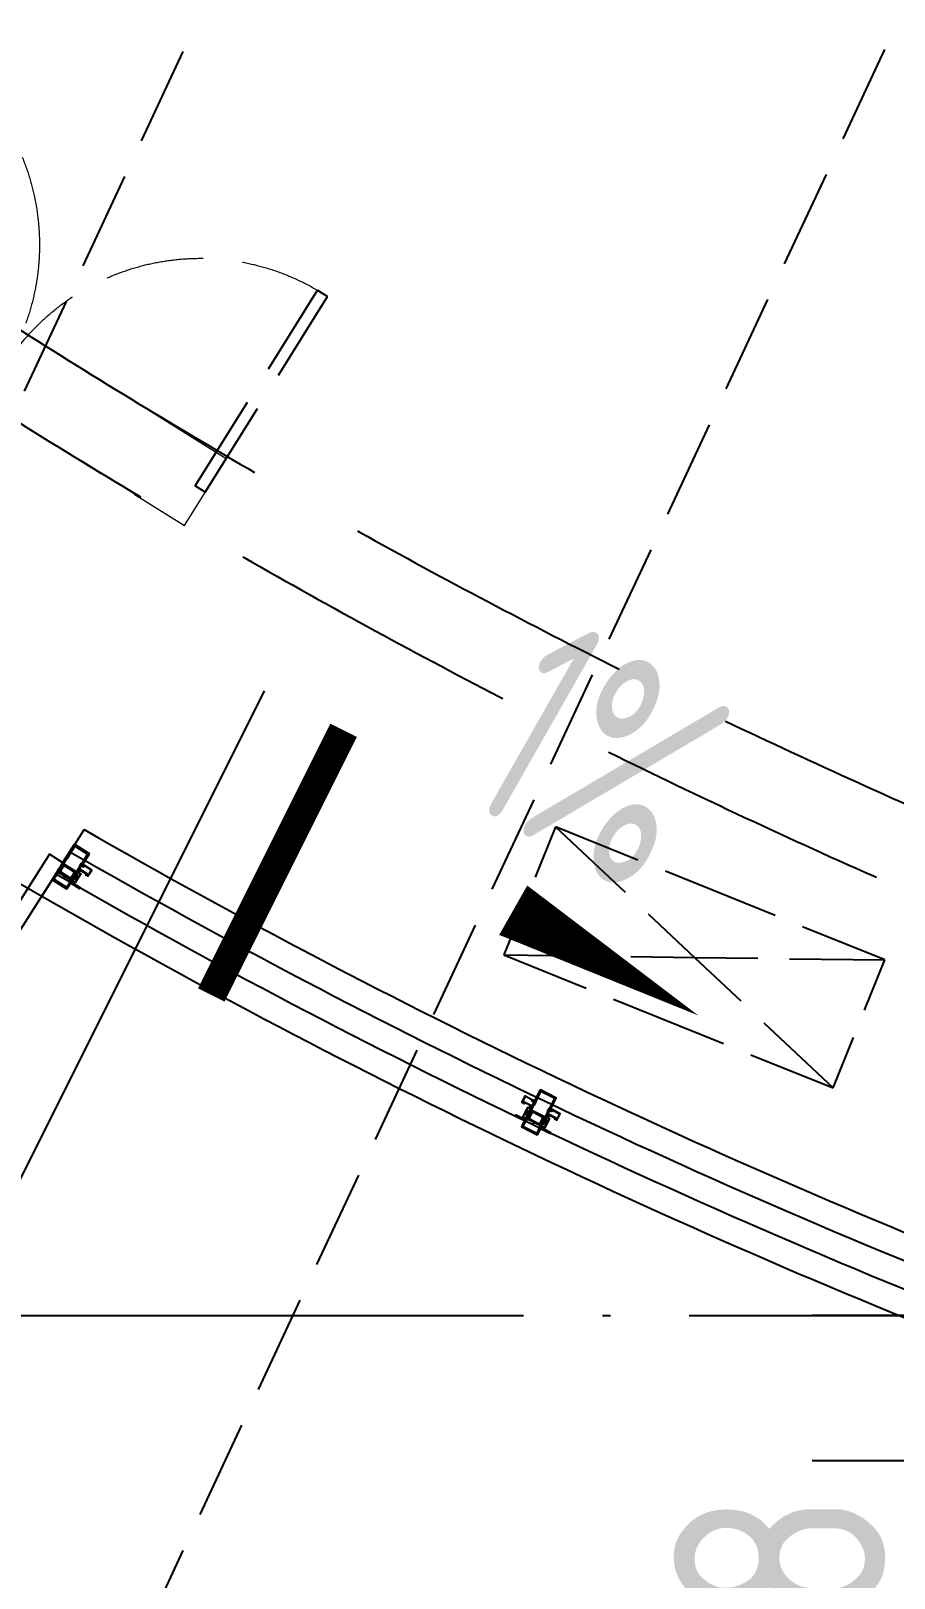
# Model space of a CAD drawing. Header units: inches. Extents: x 0 to 1813292486, y 0 to 3473589894.
# Drawn here: x 600429036 to 600431223, y 3473226753 to 3473230675 of the extents above; entities that cross this region are included whole.
import ezdxf

# ---------------------------------------------------------------- set-up
doc = ezdxf.new("R2010")
doc.units = ezdxf.units.IN
doc.header["$LTSCALE"] = 1000
doc.header["$MEASUREMENT"] = 0
doc.linetypes.add('AX-MALL-GIRD-200$0$DOTE', pattern=[2.42, 2, -0.2, 0.02, -0.2])
doc.linetypes.add('AX-MALL-WALL-P02-QT$0$DASH', pattern=[0.35, 0.25, -0.1])
for name, color, linetype in [('A-Anno-Note', 241, 'Continuous'), ('AX-MALL-DIM-P02$0$A-Anno-Dims', 3, 'Continuous'), ('AX-MALL-DIM-P02$0$A-Anno-Note', 241, 'Continuous'), ('AX-MALL-DIM-P02$0$A-Detl-Thin', 131, 'Continuous'), ('AX-MALL-DIM-SY-P02$0$DIM_IDEN', 3, 'Continuous'), ('AX-MALL-GIRD-200$0$A-Grid', 222, 'AX-MALL-GIRD-200$0$DOTE'), ('AX-MALL-P02-200$0$A-Anno-Note', 241, 'Continuous'), ('AX-MALL-WALL-P02$0$A-Anno-Note', 241, 'Continuous'), ('AX-MALL-WALL-P02-QT$0$A-Anno-Note', 241, 'Continuous'), ('AX-MALL-WALL-P02-QT$0$A-Curt', 151, 'Continuous'), ('AX-MALL-WALL-P02-QT$0$A-Detl-Patt', 8, 'Continuous'), ('AX-MALL-WALL-P02-QT$0$A-Detl-Thin', 131, 'Continuous'), ('AX-MALL-WALL-P02-QT$0$A-Fixt', 81, 'Continuous'), ('AX-MALL-WALL-P02-QT$0$A-Wind', 4, 'Continuous'), ('AX-MALL-WALL-P02-QT$0$GASKET', 2, 'Continuous'), ('AX-MALL-WALL-P02-QT$0$STSF', 2, 'Continuous'), ('AX-MALL-ZTKD-P02$0$A-Anno-Note', 241, 'Continuous')]:
    doc.layers.add(name, color=color, linetype=linetype)
doc.layers.add('AX-MALL-WALL-P02-QT$0$AM_SUPPR', color=6, linetype='Continuous', lineweight=30)
doc.layers.add('AX-MALL-WALL-P02-QT$0$M-AUX-TO-ARCH', color=1, linetype='Continuous', plot=False)
doc.styles.add('AX-MALL-DIM-P02$0$_TCH_DIM', font='gbenor.shx')
doc.styles.add('AX-MALL-DIM-P02$0$_TCH_DIM_T3', font='gbenor.shx')
doc.dimstyles.new('AX-MALL-DIM-P02$0$_TCH_ARCH&&180', dxfattribs={"dimtxt": 535.5, "dimasz": 270, "dimexe": 450, "dimexo": 450, "dimgap": 137.25, "dimtad": 1, "dimdec": 0, "dimzin": 0, "dimdsep": 46, "dimtxsty": 'AX-MALL-DIM-P02$0$_TCH_DIM_T3', "dimblk": 'AX-MALL-DIM-P02$0$_ArchTick', "dimcen": 0.09, "dimclrt": 7, "dimazin": 2, "dimtfac": 1, "dimtdec": 0, "dimtix": 1, "dimtmove": 2, "dimatfit": 3, "dimfxl": 500, "dimtolj": 1, "dimtzin": 0, "dimarcsym": 0})

# ---------------------------------------------------------------- blocks, each defined once
blk = doc.blocks.new('AX-MALL-GIRD-200')
at = {"layer": 'AX-MALL-GIRD-200$0$A-Grid'}
blk.add_line((600223757.4, 3473147635.4), (600581653.4, 3473014308.6), dxfattribs=at)
blk = doc.blocks.new('AX-MALL-WALL-P02-QT$0$tj')
at = {"layer": 'AX-MALL-WALL-P02-QT$0$A-Detl-Patt'}
h = blk.add_hatch(dxfattribs=at)
h.set_pattern_fill('STEEL', color=256, scale=100, angle=50.4318)
h.set_pattern_definition([(75, (-14278.2, 156289.83), (-153.340725, 41.08752), []), (75, (-14317.88, 156358.57), (-153.340725, 41.08752), [])])
edge = h.paths.add_edge_path()
edge.add_line((88101.3, 47666.6), (87883.9, 47459.8))
edge.add_line((87883.9, 47459.8), (91571.5, 43584.6))
edge.add_arc((262949.4, 558937.7), 543101.4, 251.605736, 260.028867)
edge.add_arc((172180.8, -2862.1), 27100, 64.71287, 96.9316, ccw=False)
edge.add_arc((262949, 558936.3), 543100, 261.615511, 271.725148)
edge.add_line((279299, 16082.5), (279299, 16382.7))
edge.add_arc((262949, 558936.3), 542800, 261.620204, 271.726101, ccw=False)
edge.add_arc((172180.8, -2862.1), 27400, 64.80632, 96.83816)
edge.add_arc((262949.4, 558937.7), 542801.4, 251.613639, 260.024173, ccw=False)
edge.add_line((91737.3, 43845.7), (88101.3, 47666.6))
blk = doc.blocks.new('AX-MALL-WALL-P02-QT$0$1')
at = {"layer": 'AX-MALL-WALL-P02-QT$0$A-Detl-Patt', "linetype": 'AX-MALL-WALL-P02-QT$0$DASH', "extrusion": (0, 0, -1)}
for p, q in [((108521.7, -109072.2), (108772.2, -108543.5)), ((108548.8, -109085), (108799.3, -108556.4)), ((108799.3, -108556.4), (108772.2, -108543.5)), ((108521.7, -109072.2), (108548.8, -109085)), ((109579.1, -109573.1), (109829.5, -109044.4)), ((109606.2, -109585.9), (109856.6, -109057.2)), ((109829.5, -109044.4), (109856.6, -109057.2)), ((109606.2, -109585.9), (109579.1, -109573.1))]:
    blk.add_line(p, q, dxfattribs=at)
at = {"layer": 'AX-MALL-WALL-P02-QT$0$A-Detl-Patt', "linetype": 'AX-MALL-WALL-P02-QT$0$DASH', "lineweight": 13, "extrusion": (0, 0, -1)}
blk.add_lwpolyline([(-108799.2, -108556.5, 0.406722), (-109064, -109329.1, 0.406722), (-109829.4, -109044.6)], format="xyb", dxfattribs=at)
at = {"layer": 'AX-MALL-WALL-P02-QT$0$A-Detl-Patt', "linetype": 'AX-MALL-WALL-P02-QT$0$DASH', "lineweight": 13}
blk.add_lwpolyline([(108478.9, -109162.6), (109563.4, -109676.3), (109649, -109495.5), (108564.5, -108981.8)], close=True, dxfattribs=at)
blk = doc.blocks.new('AX-MALL-WALL-P02-QT$0$JB-AC(O)-Hide')
for p, q in [((-225, 175), (-450, 175)), ((-450, 175), (-450, 37.5)), ((-450, 175), (-225, 87.5)), ((150, 175), (-150, 175)), ((450, 175), (225, 175)), ((225, 87.5), (450, 175)), ((450, 37.5), (450, 175)), ((-150, 58.3), (0, 0)), ((0, 0), (150, 58.3)), ((-150, -58.3), (0, 0)), ((0, 0), (150, -58.3)), ((-450, -37.5), (-450, -175)), ((450, -175), (450, -37.5)), ((-450, -175), (-225, -87.5)), ((225, -87.5), (450, -175)), ((-450, -175), (-225, -175)), ((-150, -175), (150, -175)), ((225, -175), (450, -175))]:
    blk.add_line(p, q)
blk = doc.blocks.new('AX-MALL-WALL-P02-QT$0$A$C45704BEF')
at = {"color": 3, "ltscale": 10}
blk.add_lwpolyline([(18.8, -25), (17.5, -25), (17.5, -23), (15.5, -23), (15.5, -7), (18.5, -7), (18.5, -5.3, 0.414214), (18.2, -5), (17.8, -5, 0.414), (17.5, -5.3), (17.5, -5.7, -0.483847), (17.1, -6), (15.9, -5.7), (15.9, -1.3), (17.1, -1, -0.47418), (17.5, -1.3), (17.5, -1.7, 0.414), (17.8, -2), (18.2, -2, 0.414214), (18.5, -1.7), (18.5, 0), (0, 0), (0, -22.9), (1, -22.9), (1, -22.4), (3, -22.4, -0.414214), (3.5, -22.9), (3.5, -25), (2.9, -25.5, 0.498868), (2.9, -25.9), (5, -27.4, 0.819287), (5.5, -27), (4.5, -25.5), (4.5, -22.9, 0.414214), (3, -21.4), (1, -21.4), (1, -3.2, -0.414209), (3.2, -1), (14.5, -1), (14.5, -6), (14.5, -6), (14.5, -24), (16.5, -24), (16.5, -25), (16.5, -27.2, 0.658242), (17.3, -27.6), (19.1, -25.9, 0.682714), (18.8, -25)], format="xyb", dxfattribs=at)
blk = doc.blocks.new('AX-MALL-WALL-P02-QT$0$尺寸分格点')
at = {"ltscale": 10}
h = blk.add_hatch(color=1, dxfattribs=at)
h.dxf.hatch_style = 1
edge = h.paths.add_edge_path()
edge.add_line((0, -1.5), (0, 0))
edge.add_line((0, 0), (-1.5, 0))
edge.add_arc((0, 0), 1.5, 180, 270)
edge = h.paths.add_edge_path()
edge.add_line((0, 1.5), (0, 0))
edge.add_line((0, 0), (1.5, 0))
edge.add_arc((0, 0), 1.5, 0, 90)
for p, q in [((-2.5, 0), (2.5, 0)), ((0, -2.5), (0, 2.5))]:
    blk.add_line(p, q)
blk.add_circle((0, 0), 1.5)
blk = doc.blocks.new('AX-MALL-WALL-P02-QT$0$定位点')
blk.add_blockref('AX-MALL-WALL-P02-QT$0$尺寸分格点', (0, 0))
blk = doc.blocks.new('AX-MALL-WALL-P02-QT$0$A$C40565891')
h = blk.add_hatch()
h.set_pattern_fill('NET', color=6, scale=0.5, angle=315)
h.set_pattern_definition([(225, (-8954763.8857, -14331520.9494), (-1.12253201513, 1.12253201513), []), (135, (-8954763.8857, -14331520.9494), (1.12253201513, 1.12253201513), [])])
edge = h.paths.add_edge_path()
edge.add_line((-2.9, -1), (-17.1, -1))
edge.add_arc((-17.1, -2), 1, 90, 120)
edge.add_line((-17.6, -1.1), (-19.3, -2.1))
edge.add_line((-19.3, -2.1), (-19.6, -2.1))
edge.add_arc((-19.6, -1.7), 0.4, 180, 270, ccw=False)
edge.add_line((-20, -1.7), (-20, 1.7))
edge.add_arc((-19.6, 1.7), 0.4, 90, 180, ccw=False)
edge.add_line((-19.6, 2.1), (-19.3, 2.1))
edge.add_line((-19.3, 2.1), (-17.6, 1.1))
edge.add_arc((-17.1, 2), 1, 240, 270)
edge.add_line((-17.1, 1), (-2.9, 1))
edge.add_arc((-2.9, 2), 1, 270, 300)
edge.add_line((-2.4, 1.1), (-0.7, 2.1))
edge.add_line((-0.7, 2.1), (-0.4, 2.1))
edge.add_arc((-0.4, 1.7), 0.4, 0, 90, ccw=False)
edge.add_line((0, 1.7), (0, -1.7))
edge.add_arc((-0.4, -1.7), 0.4, 270, 360, ccw=False)
edge.add_line((-0.4, -2.1), (-0.7, -2.1))
edge.add_line((-0.7, -2.1), (-2.4, -1.1))
edge.add_arc((-2.9, -2), 1, 60, 90)
at = {"layer": 'AX-MALL-WALL-P02-QT$0$STSF', "lineweight": 40}
blk.add_lwpolyline([(-2.9, -1), (-17.1, -1, 0.131652), (-17.6, -1.1), (-19.3, -2.1), (-19.6, -2.1, -0.414214), (-20, -1.7), (-20, 1.7, -0.414214), (-19.6, 2.1), (-19.3, 2.1), (-17.6, 1.1, 0.131652), (-17.1, 1), (-2.9, 1, 0.131652), (-2.4, 1.1), (-0.7, 2.1), (-0.4, 2.1, -0.414214), (0, 1.7), (0, -1.7, -0.414214), (-0.4, -2.1), (-0.7, -2.1), (-2.4, -1.1, 0.131652)], format="xyb", close=True, dxfattribs=at)
blk = doc.blocks.new('AX-MALL-WALL-P02-QT$0$A$C5DA96DE0')
at = {"layer": 'AX-MALL-WALL-P02-QT$0$AM_SUPPR', "color": 3}
for points in [[(-22, 105.2), (-22, 46.6, -0.414214), (-21.7, 46.3), (-21.7, 45.3, -0.414214), (-21.9, 45.1), (-22.1, 45.1, 0.315299), (-22.3, 45), (-22.9, 43.4, 0.548619), (-22.7, 43.1), (-20, 43.3, 0.176327), (-19.8, 43.4), (-19.5, 43.8, 0.57735), (-19.5, 44.1), (-19.7, 44.1, -0.310745), (-19.9, 44.3), (-20.2, 46.2), (-20.2, 46.3, -0.664495), (-19.4, 46.7, 0.196262), (-19.2, 46.6), (-15.8, 46.6, -0.414214), (-15.5, 46.3), (-15.5, 46), (-16.5, 44.3, 0.57968), (-16.4, 44.1), (-15.1, 44.1, 0.266079), (-14.2, 44.6), (-13.3, 46.1, -0.266079), (-12.5, 46.6), (-12.5, 46.6), (12.5, 46.6, -0.266079), (13.3, 46.1), (14.2, 44.6, 0.266079), (15.1, 44.1), (16.4, 44.1, 0.57968), (16.5, 44.3), (15.5, 46), (15.5, 46.3, -0.414214), (15.8, 46.6), (19.2, 46.6, 0.196262), (19.4, 46.7, -0.664495), (20.2, 46.3), (20.2, 46.2), (19.9, 44.3, -0.310745), (19.7, 44.1), (19.5, 44.1, 0.57735), (19.5, 43.8), (19.8, 43.4, 0.176327), (20, 43.3), (22.7, 43.1, 0.548619), (22.9, 43.4), (22.3, 45, 0.315299), (22.1, 45.1), (21.9, 45.1, -0.414214), (21.7, 45.3), (21.7, 46.3, -0.414214), (22, 46.6), (22, 73.9)], [(-12.5, 26.6), (-12.5, 26.6, -0.266079), (-13.3, 27.1), (-14.2, 28.6, 0.266079), (-15.1, 29.1), (-16.4, 29.1, 0.57968), (-16.5, 28.9), (-15.5, 27.2), (-15.5, 26.9, -0.414214), (-15.8, 26.6), (-19.2, 26.6, 0.196262), (-19.4, 26.5, -0.664495), (-20.2, 26.9), (-20.2, 27), (-19.9, 28.9, -0.310745), (-19.7, 29.1), (-19.5, 29.1, 0.57735), (-19.5, 29.4), (-19.8, 29.8, 0.176327), (-20, 29.9), (-22.7, 30.1, 0.548619), (-22.9, 29.8), (-22.3, 28.2, 0.315299), (-22.1, 28.1), (-21.9, 28.1, -0.414214), (-21.7, 27.9), (-21.7, 26.9, -0.414214), (-22, 26.6), (-22, 0), (22, 0), (22, 18)], [(22, 20), (22, 26.6, -0.414214), (21.7, 26.9), (21.7, 27.9, -0.414214), (21.9, 28.1), (22.1, 28.1, 0.315299), (22.3, 28.2), (22.9, 29.8, 0.548619), (22.7, 30.1), (20, 29.9, 0.176327), (19.8, 29.8), (19.5, 29.4, 0.57735), (19.5, 29.1), (19.7, 29.1, -0.310745), (19.9, 28.9), (20.2, 27), (20.2, 26.9, -0.664495), (19.4, 26.5, 0.196262), (19.2, 26.6), (15.8, 26.6, -0.414214), (15.5, 26.9), (15.5, 27.2), (16.5, 28.9, 0.57968), (16.4, 29.1), (15.1, 29.1, 0.266079), (14.2, 28.6), (13.3, 27.1, -0.266079), (12.5, 26.6), (-12.5, 26.6)]]:
    blk.add_lwpolyline(points, format="xyb", dxfattribs=at)
for points in [[(22, 73.9), (22, 73.9), (22, 105.2), (-22, 105.2)], [(-19.8, 103), (-19.8, 103), (-19.8, 74.7), (-19, 73.7), (-19, 68.7), (-19, 63.7), (-20, 62.7), (-20, 48.8), (20, 48.8), (20, 62.7), (19, 63.7), (19, 68.7), (19, 73.7), (19.8, 74.7), (19.8, 103), (-19.8, 103)], [(-19, 24.4), (-19, 16.6), (-19.8, 15.6), (-19.8, 2.2), (-19.8, 2.2), (19.8, 2.2), (19.8, 15.6), (19, 16.6), (19, 24.4), (-19, 24.4)], [(22, 20), (44, 20), (44, 20.4), (45, 20.1), (45, 20.4), (46, 20.1), (46, 20.4), (47, 20.1), (47, 20.4), (48, 20.1), (48, 20.4), (49, 20.4), (49, 18), (22, 18)]]:
    blk.add_lwpolyline(points, dxfattribs=at)
at = {"color": 6, "ltscale": 10, "xscale": -0.9999999999999999, "rotation": 90}
blk.add_blockref('AX-MALL-WALL-P02-QT$0$A$C40565891', (-17.7, 26.6), dxfattribs=at)
at = {"color": 6, "ltscale": 10, "rotation": 270}
blk.add_blockref('AX-MALL-WALL-P02-QT$0$A$C40565891', (17.7, 26.6), dxfattribs=at)
blk = doc.blocks.new('AX-MALL-WALL-P02-QT$0$A$C3B8A2171')
at = {"color": 6}
for p, q in [((22, 27), (31.3, 1)), ((31.3, 27), (22, 1))]:
    blk.add_line(p, q, dxfattribs=at)
blk.add_lwpolyline([(22, 27), (31.3, 27), (31.3, 1), (22, 1)], close=True, dxfattribs=at)
at = {"color": 6, "ltscale": 10}
blk.add_blockref('AX-MALL-WALL-P02-QT$0$A$C5DA96DE0', (0, -23.7), dxfattribs=at)
at = {"color": 6, "ltscale": 10, "rotation": 270}
blk.add_blockref('AX-MALL-WALL-P02-QT$0$A$C45704BEF', (49.9, 50.2), dxfattribs=at)
at = {"layer": 'AX-MALL-WALL-P02-QT$0$GASKET', "extrusion": (0, 0, -1), "zscale": -1, "rotation": 270}
blk.add_blockref('AX-MALL-WALL-P02-QT$0$定位点', (0, 0), dxfattribs=at)
blk = doc.blocks.new('AX-MALL-WALL-P02-QT$0$A$C448B1DB9')
at = {"layer": 'AX-MALL-WALL-P02-QT$0$AM_SUPPR', "color": 3}
for points in [[(-12.5, 46.6), (12.5, 46.6, -0.266079), (13.3, 46.1), (14.2, 44.6, 0.266079), (15.1, 44.1), (16.4, 44.1, 0.57968), (16.5, 44.3), (15.5, 46), (15.5, 46.3, -0.414214), (15.8, 46.6), (19.2, 46.6, 0.196262), (19.4, 46.7, -0.664495), (20.2, 46.3), (20.2, 46.2), (19.9, 44.3, -0.310745), (19.7, 44.1), (19.5, 44.1, 0.57735), (19.5, 43.8), (19.8, 43.4, 0.176327), (20, 43.3), (22.7, 43.1, 0.548619), (22.9, 43.4), (22.3, 45, 0.315299), (22.1, 45.1), (21.9, 45.1, -0.414214), (21.7, 45.3), (21.7, 46.3, -0.414214), (22, 46.6), (22, 52.4), (27, 52.4), (27, 55.1), (25.9, 56.3, 0.668179), (25, 55.9), (25, 54.4), (22, 54.4), (22, 72.4), (25, 72.4), (25, 70.9, 0.668179), (25.9, 70.5), (27, 71.7), (27, 73.9), (22, 73.9), (22, 105.2), (-22, 105.2), (-22, 73.9), (-27, 73.9), (-27, 71.7), (-25.9, 70.5, 0.668179), (-25, 70.9), (-25, 72.4), (-22, 72.4), (-22, 54.4), (-25, 54.4), (-25, 55.9, 0.668179), (-25.9, 56.3), (-27, 55.1), (-27, 52.4), (-22, 52.4), (-22, 46.6, -0.414214), (-21.7, 46.3), (-21.7, 45.3, -0.414214), (-21.9, 45.1), (-22.1, 45.1, 0.315299), (-22.3, 45), (-22.9, 43.4, 0.548619), (-22.7, 43.1), (-20, 43.3, 0.176327), (-19.8, 43.4), (-19.5, 43.8, 0.57735), (-19.5, 44.1), (-19.7, 44.1, -0.310745), (-19.9, 44.3), (-20.2, 46.2), (-20.2, 46.3, -0.664495), (-19.4, 46.7, 0.196262), (-19.2, 46.6), (-15.8, 46.6, -0.414214), (-15.5, 46.3), (-15.5, 46), (-16.5, 44.3, 0.57968), (-16.4, 44.1), (-15.1, 44.1, 0.266079), (-14.2, 44.6), (-13.3, 46.1, -0.266079), (-12.5, 46.6), (-12.5, 46.6)], [(-12.5, 26.6), (-12.5, 26.6, -0.266079), (-13.3, 27.1), (-14.2, 28.6, 0.266079), (-15.1, 29.1), (-16.4, 29.1, 0.57968), (-16.5, 28.9), (-15.5, 27.2), (-15.5, 26.9, -0.414214), (-15.8, 26.6), (-19.2, 26.6, 0.196262), (-19.4, 26.5, -0.664495), (-20.2, 26.9), (-20.2, 27), (-19.9, 28.9, -0.310745), (-19.7, 29.1), (-19.5, 29.1, 0.57735), (-19.5, 29.4), (-19.8, 29.8, 0.176327), (-20, 29.9), (-22.7, 30.1, 0.548619), (-22.9, 29.8), (-22.3, 28.2, 0.315299), (-22.1, 28.1), (-21.9, 28.1, -0.414214), (-21.7, 27.9), (-21.7, 26.9, -0.414214), (-22, 26.6), (-22, 20), (-44, 20), (-44, 20.4), (-45, 20.1), (-45, 20.4), (-46, 20.1), (-46, 20.4), (-47, 20.1), (-47, 20.4), (-48, 20.1), (-48, 20.4), (-49, 20.4), (-49, 18), (-22, 18), (-22, 0), (22, 0), (22, 18), (49, 18), (49, 20.4), (48, 20.4), (48, 20.1), (47, 20.4), (47, 20.1), (46, 20.4), (46, 20.1), (45, 20.4), (45, 20.1), (44, 20.4), (44, 20), (22, 20), (22, 26.6, -0.414214), (21.7, 26.9), (21.7, 27.9, -0.414214), (21.9, 28.1), (22.1, 28.1, 0.315299), (22.3, 28.2), (22.9, 29.8, 0.548619), (22.7, 30.1), (20, 29.9, 0.176327), (19.8, 29.8), (19.5, 29.4, 0.57735), (19.5, 29.1), (19.7, 29.1, -0.310745), (19.9, 28.9), (20.2, 27), (20.2, 26.9, -0.664495), (19.4, 26.5, 0.196262), (19.2, 26.6), (15.8, 26.6, -0.414214), (15.5, 26.9), (15.5, 27.2), (16.5, 28.9, 0.57968), (16.4, 29.1), (15.1, 29.1, 0.266079), (14.2, 28.6), (13.3, 27.1, -0.266079), (12.5, 26.6), (-12.5, 26.6)]]:
    blk.add_lwpolyline(points, format="xyb", dxfattribs=at)
for points in [[(-19.8, 103), (-19.8, 103), (-19.8, 74.7), (-19, 73.7), (-19, 68.7), (-19, 63.7), (-20, 62.7), (-20, 48.8), (20, 48.8), (20, 62.7), (19, 63.7), (19, 68.7), (19, 73.7), (19.8, 74.7), (19.8, 103), (-19.8, 103)], [(-19, 24.4), (-19, 16.6), (-19.8, 15.6), (-19.8, 2.2), (-19.8, 2.2), (19.8, 2.2), (19.8, 15.6), (19, 16.6), (19, 24.4), (-19, 24.4)]]:
    blk.add_lwpolyline(points, dxfattribs=at)
at = {"color": 6, "ltscale": 10, "xscale": -1, "rotation": 90}
blk.add_blockref('AX-MALL-WALL-P02-QT$0$A$C40565891', (-17.7, 26.6), dxfattribs=at)
at = {"color": 6, "ltscale": 10, "rotation": 270}
blk.add_blockref('AX-MALL-WALL-P02-QT$0$A$C40565891', (17.7, 26.6), dxfattribs=at)
blk = doc.blocks.new('AX-MALL-WALL-P02-QT$0$A$C25E90160')
at = {"color": 6}
for p, q in [((-22, 27), (-31.3, 1)), ((-31.3, 27), (-22, 1)), ((22, 27), (31.3, 1)), ((31.3, 27), (22, 1))]:
    blk.add_line(p, q, dxfattribs=at)
for points in [[(-22, 27), (-31.3, 27), (-31.3, 1), (-22, 1)], [(22, 27), (31.3, 27), (31.3, 1), (22, 1)]]:
    blk.add_lwpolyline(points, close=True, dxfattribs=at)
at = {"color": 6, "ltscale": 10}
blk.add_blockref('AX-MALL-WALL-P02-QT$0$A$C448B1DB9', (0, -23.7), dxfattribs=at)
at = {"color": 6, "ltscale": 10, "xscale": -1, "rotation": 90}
blk.add_blockref('AX-MALL-WALL-P02-QT$0$A$C45704BEF', (-49.9, 50.2), dxfattribs=at)
at = {"color": 6, "ltscale": 10, "rotation": 270}
blk.add_blockref('AX-MALL-WALL-P02-QT$0$A$C45704BEF', (49.9, 50.2), dxfattribs=at)
at = {"layer": 'AX-MALL-WALL-P02-QT$0$GASKET', "extrusion": (0, 0, -1), "zscale": -1, "rotation": 270}
blk.add_blockref('AX-MALL-WALL-P02-QT$0$定位点', (0, 0), dxfattribs=at)
blk = doc.blocks.new('AX-MALL-WALL-P02-QT$0$mqst2')
at = {"color": 6, "ltscale": 10}
for name, p, rotation in [('AX-MALL-WALL-P02-QT$0$A$C3B8A2171', (215531, -18742.3), 327.5584374374945), ('AX-MALL-WALL-P02-QT$0$A$C25E90160', (216719.7, -19366.6), 333.1750661218379)]:
    blk.add_blockref(name, p, dxfattribs=dict(at, rotation=rotation))
blk = doc.blocks.new('AX-MALL-WALL-P02-QT$0$$DorLib2D$00000002')
for p, q in [((-0.5, 0), (-0.5, 0.4875)), ((-0.475, 0.4875), (-0.5, 0.4875)), ((-0.475, 0), (-0.475, 0.4875)), ((0.475, 0), (0.475, 0.4875)), ((0.475, 0.4875), (0.5, 0.4875)), ((0.5, 0), (0.5, 0.4875)), ((-0.5, 0), (-0.475, 0)), ((0.5, 0), (0.475, 0))]:
    blk.add_line(p, q)
at = {"lineweight": 13}
for centre, start, end in [((-0.4875, 0), 0, 88.5307), ((0.4875, 0), 91.4693, 180)]:
    blk.add_arc(centre, 0.4875, start, end, dxfattribs=at)
blk = doc.blocks.new('AX-MALL-WALL-P02-QT')
at = {"layer": 'AX-MALL-WALL-P02-QT$0$A-Curt'}
blk.add_line((600247695.6, 3473140032.8), (600247536, 3473139912), dxfattribs=at)
for radius, start in [(17900, 219.69524), (17966.7, 219.68573), (18033.3, 219.67629), (18100, 219.66692)]:
    blk.add_arc((600261468.8, 3473151465.6), radius, start, 228.35403, dxfattribs=at)
at = {"layer": 'AX-MALL-WALL-P02-QT$0$A-Detl-Patt', "linetype": 'AX-MALL-WALL-P02-QT$0$DASH'}
for p, q in [((600238710.1, 3473132046.1), (600253022.7, 3473146124)), ((600237383.6, 3473128485.1), (600251696.2, 3473142563.1))]:
    blk.add_line(p, q, dxfattribs=at)
at = {"layer": 'AX-MALL-WALL-P02-QT$0$A-Detl-Thin', "linetype": 'AX-MALL-WALL-P02-QT$0$DASH', "ltscale": 3}
for points in [[(600250216, 3473138589.9, -0.179931), (600244537.2, 3473149071.7, -0.177116)], [(600250290.8, 3473138790.4, -0.177116), (600244750.8, 3473148992.1)]]:
    blk.add_lwpolyline(points, format="xyb", dxfattribs=at)
at = {"layer": 'AX-MALL-WALL-P02-QT$0$A-Wind'}
blk.add_arc((600261468.8, 3473151465.6), 18100, 214.60043, 219.66693, dxfattribs=at)
at = {"layer": 'AX-MALL-WALL-P02-QT$0$A-Anno-Note', "rotation": 339.5681613092181}
blk.add_blockref('AX-MALL-WALL-P02-QT$0$mqst2', (600052179.3, 3473232742.4), dxfattribs=at)
at = {"layer": 'AX-MALL-WALL-P02-QT$0$A-Detl-Thin', "rotation": 339.5681613091762}
blk.add_blockref('AX-MALL-WALL-P02-QT$0$tj', (600144118.7, 3473128496.3), dxfattribs=at)
at = {"layer": 'AX-MALL-WALL-P02-QT$0$A-Fixt', "rotation": 317.5779470726494}
blk.add_blockref('AX-MALL-WALL-P02-QT$0$JB-AC(O)-Hide', (600249031.7, 3473139188.9), dxfattribs=at)
at = {"layer": 'AX-MALL-WALL-P02-QT$0$A-Wind'}
blk.add_blockref('AX-MALL-GIRD-200', (0, 0), dxfattribs=at)
at = {"layer": 'AX-MALL-WALL-P02-QT$0$A-Wind', "xscale": -1600, "yscale": -1600, "zscale": 200, "rotation": 307.1336828696554}
blk.add_blockref('AX-MALL-WALL-P02-QT$0$$DorLib2D$00000002', (600247132.9, 3473140610.2), dxfattribs=at)
at = {"layer": 'AX-MALL-WALL-P02-QT$0$M-AUX-TO-ARCH', "rotation": 332.9396699160062}
blk.add_blockref('AX-MALL-WALL-P02-QT$0$1', (600200528.3, 3473288179.2), dxfattribs=at)
blk = doc.blocks.new('AX-MALL-WALL-P02')
at = {"layer": 'AX-MALL-WALL-P02$0$A-Anno-Note'}
blk.add_blockref('AX-MALL-WALL-P02-QT', (0, 0), dxfattribs=at)
blk = doc.blocks.new('AX-MALL-ZTKD-P02')
at = {"layer": 'AX-MALL-ZTKD-P02$0$A-Anno-Note'}
blk.add_blockref('AX-MALL-GIRD-200', (0, 0), dxfattribs=at)
blk = doc.blocks.new('AX-MALL-DIM-SY-P02')
at = {"layer": 'AX-MALL-DIM-SY-P02$0$DIM_IDEN', "color": 1}
blk.add_line((600248246.1, 3473140203.3), (600242703.5, 3473135030.2), dxfattribs=at)
at = {"layer": 'AX-MALL-DIM-SY-P02$0$DIM_IDEN', "color": 1, "const_width": 75}
blk.add_lwpolyline([(600248399.6, 3473140038.8), (600247851.3, 3473139527.1)], dxfattribs=at)
blk = doc.blocks.new('AX-MALL-DIM-P02$0$_ArchTick')
at = {"color": 0, "linetype": 'ByBlock', "const_width": 0.4}
blk.add_lwpolyline([(-0.5, -0.5), (0.5, 0.5)], dxfattribs=at)
blk = doc.blocks.new('*D1568')
at = {"layer": 'AX-MALL-DIM-P02$0$A-Anno-Dims', "color": 0, "lineweight": -2, "transparency": 16777216}
for p, q in [((600249995, 3473137861.2), (600248994.2, 3473138234)), ((600249287.4, 3473137732), (600249415.8, 3473138076.9)), ((600249866.5, 3473137516.2), (600248865.7, 3473137889.1))]:
    blk.add_line(p, q, dxfattribs=at)
at = {"layer": 'AX-MALL-DIM-P02$0$A-Anno-Dims', "color": 0, "lineweight": -2, "transparency": 16777216, "xscale": 270, "yscale": 270, "zscale": 270}
for p, rotation in [((600249415.8, 3473138076.9), 69.56816139938671), ((600249287.4, 3473137732), 249.5681613993867)]:
    blk.add_blockref('AX-MALL-DIM-P02$0$_ArchTick', p, dxfattribs=dict(at, rotation=rotation))
at = {"layer": 'AX-MALL-DIM-P02$0$A-Anno-Dims', "color": 7, "transparency": 16777216, "insert": (600248590.1, 3473137381.4), "char_height": 535.5, "attachment_point": 5, "rotation": 69.5682, "style": 'AX-MALL-DIM-P02$0$_TCH_DIM_T3'}
blk.add_mtext('\\A1;368', dxfattribs=at)
blk = doc.blocks.new('AX-MALL-DIM-P02')
at = {"layer": 'AX-MALL-DIM-P02$0$A-Anno-Dims'}
blk.add_lwpolyline([(600248348.7, 3473139813.1, 0, 0, 0), (600248989.8, 3473139047.4, 0, 144, 0), (600248643.2, 3473139461.4, 0, 0, 0)], format="xyseb", dxfattribs=at)
blk.add_blockref('AX-MALL-DIM-SY-P02', (0, 0), dxfattribs=at)
at = {"layer": 'AX-MALL-DIM-P02$0$A-Detl-Thin'}
blk.add_blockref('AX-MALL-ZTKD-P02', (0, 0), dxfattribs=at)
at = {"layer": 'AX-MALL-DIM-P02$0$A-Anno-Note', "style": 'AX-MALL-DIM-P02$0$_TCH_DIM', "width": 0.7}
blk.add_text('1%', height=535.5, rotation=309.9379, dxfattribs=at).set_placement((600248612.6, 3473139778.6))
at = {"layer": 'AX-MALL-DIM-P02$0$A-Anno-Dims'}
dim = blk.add_linear_dim(base=(600249415.8, 3473138076.9), p1=(600250288.2, 3473137359.1), p2=(600250416.7, 3473137704.1), angle=69.5682, dimstyle='AX-MALL-DIM-P02$0$_TCH_ARCH&&180', dxfattribs=at)
dim.commit()
dim.dimension.update_dxf_attribs({"geometry": '*D1568', "text_midpoint": (600248590.1, 3473137381.4), "dimtype": 129})
blk = doc.blocks.new('AX-MALL-P02-200')
at = {"layer": 'AX-MALL-P02-200$0$A-Anno-Note'}
blk.add_blockref('AX-MALL-WALL-P02', (0, 0), dxfattribs=at)
blk.add_blockref('AX-MALL-DIM-P02', (0, 0), dxfattribs=at)

msp = doc.modelspace()

# ---------------------------------------------------------------- block references
at = {"layer": 'A-Anno-Note', "rotation": 20.43183869077545}
msp.add_blockref('AX-MALL-P02-200', (1250392458.5, 9048125.7), dxfattribs=at)

doc.saveas('drawing.dxf')
